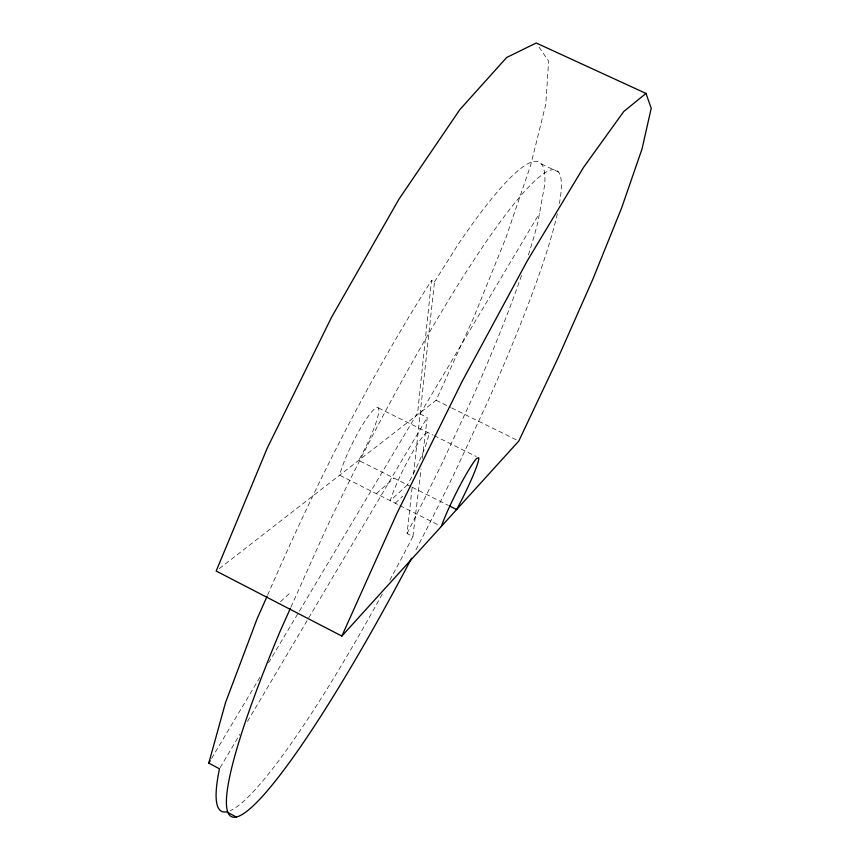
<?xml version="1.0" encoding="UTF-8"?>
<svg xmlns="http://www.w3.org/2000/svg" width="860" height="860" viewBox="0 0 860 860"><rect width="100%" height="100%" fill="white"/><g stroke="black" fill="none" stroke-linecap="round" stroke-linejoin="round"><path stroke-width="0.64" stroke-dasharray="4.3 3.22" d="M268.556 662.834L417.637 412.746L431.516 280.435L434.493 281.876L413.327 476.408M389.827 580.188A361.404 47.579 -63.3 0 0 412.94 536.479L407.102 533.523L412.166 487.029M412.94 536.479L421.045 469.055M422.314 458.477L427.248 417.498L417.637 412.746M267.664 595.002C314.674 486.47 368.058 380.335 431.516 280.435M290.97 607.053L324.768 531.673A361.705 45.322 -63.3 0 1 495.199 228.825A361.705 45.322 -63.3 0 1 559.409 203.465M219.354 568.589L436.106 400.265L473.623 317.748L505.787 238.134L530.641 165.314L545.81 104.21L548.605 61.017L538.414 46.182M407.102 533.523L441.287 465.077L472.731 397.148A361.178 49.246 -63.3 0 0 522.063 273.974M220.149 767.647L239.972 734.139M247.486 721.422L427.248 417.498M211.528 758.488L260.311 676.659M420.121 413.972L539.521 213.248M434.493 281.876L458.584 243.681A361.178 49.246 -63.3 0 1 544.735 184.642L537.855 222.375A361.178 49.246 -63.3 0 1 528.276 255.334M395.235 503.207L402.792 496.134M280.521 601.678L289.745 593.196M376.271 493.661L393.988 478.117M541.327 163.97L558.462 172.011M436.106 400.265L450.489 407.361M451.683 407.952L518.784 441.062M378.379 407.919L433.096 435.096M434.3 435.687L476.257 456.52M411.048 486.674L358.674 460.39A42.764 6.805 -63.4 0 0 378.755 411.972A42.764 6.805 -63.4 0 0 362.92 424.281A42.764 6.805 -63.4 0 0 339.625 475.193L398.782 504.992M412.252 487.276L448.243 505.336M399.964 505.594L440.137 525.836M557.301 213.817A361.705 45.322 -63.3 0 1 486.663 404.006L455.026 471.936A361.705 45.322 -63.3 0 1 415.283 551.109M382.248 594.099A361.404 47.579 -63.3 0 1 230.319 810.636M407.457 484.868L390.257 500.703A42.946 5.418 -63.4 0 1 407.156 462.003A42.946 5.418 -63.4 0 1 425.85 433.214L428.301 432.709A42.946 5.418 -63.4 0 1 407.457 484.868"/><path stroke-width="1.29" d="M236.274 817L226.653 811.829A361.404 47.579 -63.3 0 1 219.461 768.808L208.786 763.1L225.556 702.534L257.075 618.888L267.137 596.195M290.433 608.246L280.252 630.939A361.705 45.322 -63.3 0 0 241.348 814.957A361.705 45.322 -63.3 0 0 411.564 558.237M341.85 636.067L396.89 513.442L462.099 381.485L527.481 260.494L583.456 167.496L623.715 111.553L645.978 93.428L651.213 108.263L642.054 148.877L621.587 208.045L592.691 279.586L557.774 358.566L518.784 441.062L341.85 636.067L216.182 571.04L267.288 448.038L331.487 317.383L399.008 199.09L459.82 109.629L506.669 57.491L536.231 43L645.978 93.428M208.786 763.1L210.162 760.799M449.436 505.938L456.638 509.55A43.129 4.021 -63.4 0 0 478.654 457.713L476.655 458.444A43.129 4.021 -63.4 0 0 458.799 487.813A43.129 4.021 -63.4 0 0 441.32 526.438"/></g></svg>
